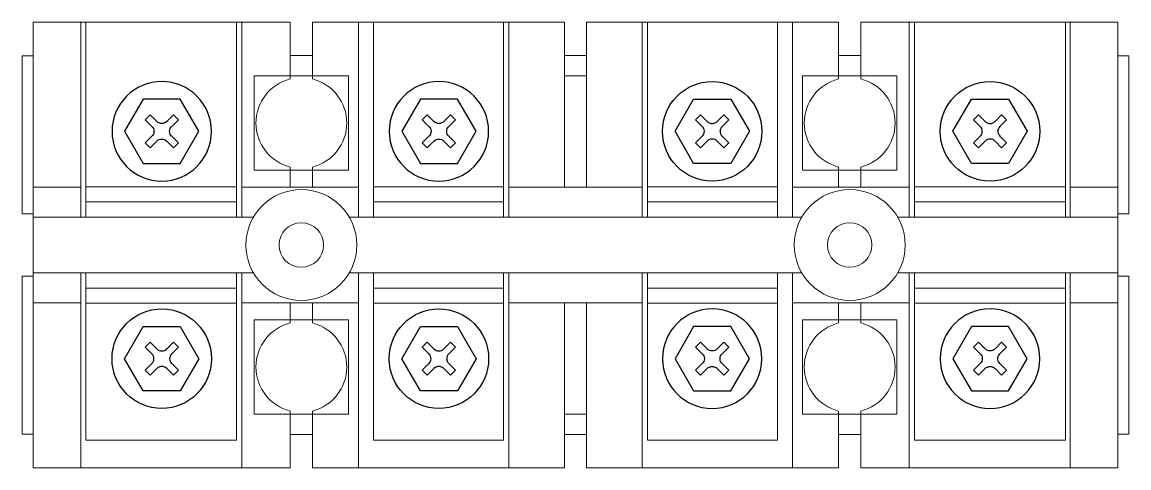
# Model space of a CAD drawing. Header units: millimetres. Extents: x 0 to 180, y 0 to 72.
import ezdxf

# ---------------------------------------------------------------- set-up
doc = ezdxf.new("R2010")
doc.units = ezdxf.units.MM
doc.layers.add('3', color=3, linetype='Continuous')
doc.layers.add('hw_VTP', color=7, linetype='Continuous', lineweight=13)

# ---------------------------------------------------------------- blocks, each defined once
blk = doc.blocks.new('1')
at = {"layer": '3'}
for p, q in [((-1.53, 1.07), (-1.07, 1.53)), ((-1.53, 1.07), (-0.92, 0.46)), ((-1.07, 1.53), (-0.46, 0.92)), ((0.46, 0.92), (1.07, 1.53)), ((0.92, 0.46), (1.53, 1.07)), ((1.07, 1.53), (1.53, 1.07)), ((-1.53, -1.07), (-0.92, -0.46)), ((-1.07, -1.53), (-0.46, -0.92)), ((0.46, -0.92), (1.07, -1.53)), ((0.92, -0.46), (1.53, -1.07)), ((-1.53, -1.07), (-1.07, -1.53)), ((1.07, -1.53), (1.53, -1.07))]:
    blk.add_line(p, q, dxfattribs=at)
blk.add_lwpolyline([(-1.71, -2.97), (-3.43, 0), (-1.71, 2.97), (1.71, 2.97), (3.43, 0), (1.71, -2.97)], close=True, dxfattribs=at)
blk.add_circle((0, 0), 4.59, dxfattribs=at)
for centre, start, end in [((-1.37, 0), 315, 45), ((0, 1.37), 225, 315), ((1.37, 0), 135, 225), ((0, -1.37), 45, 135)]:
    blk.add_arc(centre, 0.648, start, end, dxfattribs=at)
blk = doc.blocks.new('CD_4P-200A')
at = {"layer": 'hw_VTP', "linetype": 'Continuous'}
for p, q in [((-43.6, 36.25), (-43.6, -36.25)), ((-1.8, 36.25), (-43.6, 36.25)), ((-35.89, 36.25), (-35.89, 4.51)), ((-35.07, 36.25), (-35.07, 4.51)), ((-10.57, 36.25), (-10.57, 4.51)), ((-9.66, 36.25), (-9.66, 4.51)), ((-1.8, 36.25), (-1.8, 27.01)), ((42.79, 36.25), (1.8, 36.25)), ((1.8, 36.25), (1.8, 27.01)), ((9.28, 36.25), (9.28, 4.51)), ((11.72, 36.25), (11.72, 4.51)), ((32.87, 36.25), (32.87, 4.51)), ((33.77, 36.25), (33.77, 4.51)), ((42.79, 36.25), (42.79, 27.01)), ((46.4, 36.25), (87.38, 36.25)), ((46.4, 36.25), (46.4, 27.01)), ((55.42, 36.25), (55.42, 4.51)), ((56.32, 36.25), (56.32, 4.51)), ((77.47, 36.25), (77.47, 4.51)), ((79.91, 36.25), (79.91, 4.51)), ((87.38, 36.25), (87.38, 27.01)), ((90.99, 36.25), (90.99, 27.01)), ((90.99, 36.25), (132.79, 36.25)), ((98.85, 36.25), (98.85, 4.51)), ((99.75, 36.25), (99.75, 4.51)), ((124.26, 36.25), (124.26, 4.51)), ((125.07, 36.25), (125.07, 4.51)), ((132.79, 36.25), (132.79, -36.25)), ((-45.41, 5.05), (-45.41, 30.75)), ((-45.41, 30.75), (-43.6, 30.75)), ((-1.8, 30.84), (1.8, 30.84)), ((44.59, 30.84), (42.79, 30.84)), ((44.59, 30.84), (46.4, 30.84)), ((90.99, 30.84), (87.38, 30.84)), ((134.59, 30.75), (132.79, 30.75)), ((134.59, 5.05), (134.59, 30.75)), ((1.8, 27.5), (-1.8, 27.5)), ((44.59, 27.5), (42.79, 27.5)), ((42.79, 27.01), (42.79, 9.38)), ((44.59, 27.5), (46.4, 27.5)), ((46.4, 27.01), (46.4, 9.38)), ((87.38, 27.5), (90.99, 27.5)), ((-1.8, 12.67), (-1.8, 9.38)), ((1.8, 12.67), (1.8, 9.38)), ((87.38, 12.67), (87.38, 9.38)), ((90.99, 12.67), (90.99, 9.38)), ((-35.89, 9.38), (-43.6, 9.38)), ((-35.07, 9.47), (-10.57, 9.47)), ((-9.66, 9.38), (9.28, 9.38)), ((11.72, 9.47), (32.87, 9.47)), ((44.59, 9.38), (33.77, 9.38)), ((44.59, 9.38), (55.42, 9.38)), ((77.47, 9.47), (56.32, 9.47)), ((98.85, 9.38), (79.91, 9.38)), ((124.26, 9.47), (99.75, 9.47)), ((125.07, 9.38), (132.79, 9.38)), ((-35.07, 7.03), (-10.57, 7.03)), ((11.72, 7.03), (32.87, 7.03)), ((77.47, 7.03), (56.32, 7.03)), ((124.26, 7.03), (99.75, 7.03)), ((-43.6, 5.05), (-45.41, 5.05)), ((-43.6, 4.51), (-7.81, 4.51)), ((7.81, 4.51), (44.59, 4.51)), ((81.38, 4.51), (44.59, 4.51)), ((132.79, 4.51), (97, 4.51)), ((132.79, 5.05), (134.59, 5.05)), ((-45.41, -30.75), (-45.41, -5.05)), ((-43.6, -5.05), (-45.41, -5.05)), ((-43.6, -4.51), (-7.81, -4.51)), ((-35.89, -4.51), (-35.89, -36.25)), ((-35.07, -4.51), (-35.07, -31.74)), ((-10.57, -4.51), (-10.57, -31.74)), ((-9.66, -4.51), (-9.66, -36.25)), ((7.81, -4.51), (44.59, -4.51)), ((9.28, -4.51), (9.28, -36.25)), ((11.72, -4.51), (11.72, -31.74)), ((32.87, -4.51), (32.87, -31.74)), ((33.77, -4.51), (33.77, -36.25)), ((81.38, -4.51), (44.59, -4.51)), ((55.42, -4.51), (55.42, -36.25)), ((56.32, -4.51), (56.32, -31.74)), ((77.47, -4.51), (77.47, -31.74)), ((79.91, -4.51), (79.91, -36.25)), ((132.79, -4.51), (97, -4.51)), ((98.85, -4.51), (98.85, -36.25)), ((99.75, -4.51), (99.75, -31.74)), ((124.26, -4.51), (124.26, -31.74)), ((125.07, -4.51), (125.07, -36.25)), ((132.79, -5.05), (134.59, -5.05)), ((134.59, -30.75), (134.59, -5.05)), ((-35.07, -7.03), (-10.57, -7.03)), ((11.72, -7.03), (32.87, -7.03)), ((77.47, -7.03), (56.32, -7.03)), ((124.26, -7.03), (99.75, -7.03)), ((-35.89, -9.38), (-43.6, -9.38)), ((-35.07, -9.47), (-10.57, -9.47)), ((-9.66, -9.38), (9.28, -9.38)), ((-1.8, -12.67), (-1.8, -9.38)), ((1.8, -12.67), (1.8, -9.38)), ((11.72, -9.47), (32.87, -9.47)), ((44.59, -9.38), (33.77, -9.38)), ((42.79, -27.01), (42.79, -9.38)), ((44.59, -9.38), (55.42, -9.38)), ((46.4, -27.01), (46.4, -9.38)), ((77.47, -9.47), (56.32, -9.47)), ((98.85, -9.38), (79.91, -9.38)), ((87.38, -12.67), (87.38, -9.38)), ((90.99, -12.67), (90.99, -9.38)), ((124.26, -9.47), (99.75, -9.47)), ((125.07, -9.38), (132.79, -9.38)), ((-1.8, -36.25), (-1.8, -27.01)), ((1.8, -27.5), (-1.8, -27.5)), ((1.8, -36.25), (1.8, -27.01)), ((42.79, -36.25), (42.79, -27.01)), ((44.59, -27.5), (42.79, -27.5)), ((44.59, -27.5), (46.4, -27.5)), ((46.4, -36.25), (46.4, -27.01)), ((87.38, -36.25), (87.38, -27.01)), ((87.38, -27.5), (90.99, -27.5)), ((90.99, -36.25), (90.99, -27.01)), ((-45.41, -30.75), (-43.6, -30.75)), ((-35.07, -31.74), (-10.57, -31.74)), ((-1.8, -30.84), (1.8, -30.84)), ((11.72, -31.74), (32.87, -31.74)), ((44.59, -30.84), (42.79, -30.84)), ((44.59, -30.84), (46.4, -30.84)), ((77.47, -31.74), (56.32, -31.74)), ((90.99, -30.84), (87.38, -30.84)), ((124.26, -31.74), (99.75, -31.74)), ((134.59, -30.75), (132.79, -30.75)), ((-43.6, -36.25), (-1.8, -36.25)), ((1.8, -36.25), (42.79, -36.25)), ((87.38, -36.25), (46.4, -36.25)), ((132.79, -36.25), (90.99, -36.25))]:
    blk.add_line(p, q, dxfattribs=at)
for points in [[(-1.8, 27.5), (-7.66, 27.5), (-7.66, 12.17), (7.66, 12.17), (7.66, 27.5), (1.8, 27.5)], [(90.99, 27.5), (96.85, 27.5), (96.85, 12.17), (81.52, 12.17), (81.52, 27.5), (87.38, 27.5)], [(-1.8, -27.5), (-7.66, -27.5), (-7.66, -12.17), (7.66, -12.17), (7.66, -27.5), (1.8, -27.5)], [(90.99, -27.5), (96.85, -27.5), (96.85, -12.17), (81.52, -12.17), (81.52, -27.5), (87.38, -27.5)]]:
    blk.add_lwpolyline(points, dxfattribs=at)
for centre, radius in [((0, 0), 9.02), ((89.19, 0), 9.02), ((0, 0), 3.61), ((89.19, 0), 3.61)]:
    blk.add_circle(centre, radius, dxfattribs=at)
for centre, start, end in [((0, 19.84), 104.117, 255.883), ((0, 19.84), 284.117, 75.883), ((89.19, 19.84), 104.117, 255.883), ((89.19, 19.84), 284.117, 75.883), ((0, -19.84), 104.117, 255.883), ((0, -19.84), 284.117, 75.883), ((89.19, -19.84), 104.117, 255.883), ((89.19, -19.84), 284.117, 75.883)]:
    blk.add_arc(centre, 7.39, start, end, dxfattribs=at)
at = {"layer": 'hw_VTP', "color": 0, "linetype": 'ByBlock'}
for p in [(-35.89, 36.25), (-9.66, 36.25), (98.85, 36.25), (125.07, 36.25)]:
    blk.add_point(p, dxfattribs=at)
at = {"layer": 'hw_VTP', "rotation": 180}
for p, xscale, yscale, zscale in [((-22.7, 18.49), -1.761735700197049, 1.761735700197164, 1.76173570019716), ((22.37, 18.49), -1.761735700197049, 1.761735700197164, 1.76173570019716), ((66.82, 18.49), 1.761735700197049, 1.761735700197049, 1.761735700197049), ((112.01, 18.49), 1.761735700197049, 1.761735700197049, 1.761735700197049)]:
    blk.add_blockref('1', p, dxfattribs=dict(at, xscale=xscale, yscale=yscale, zscale=zscale))
at = {"layer": 'hw_VTP'}
for p, xscale, yscale, zscale in [((-22.7, -18.49), 1.761735700197049, 1.761735700197049, 1.761735700197049), ((22.37, -18.49), 1.761735700197049, 1.761735700197049, 1.761735700197049), ((66.82, -18.49), -1.761735700197049, 1.761735700197164, 1.76173570019716), ((112.01, -18.49), -1.761735700197049, 1.761735700197164, 1.76173570019716)]:
    blk.add_blockref('1', p, dxfattribs=dict(at, xscale=xscale, yscale=yscale, zscale=zscale))

msp = doc.modelspace()

# ---------------------------------------------------------------- block references
at = {"color": 3}
msp.add_blockref('CD_4P-200A', (45.41, 36.25), dxfattribs=at)

doc.saveas('drawing.dxf')
